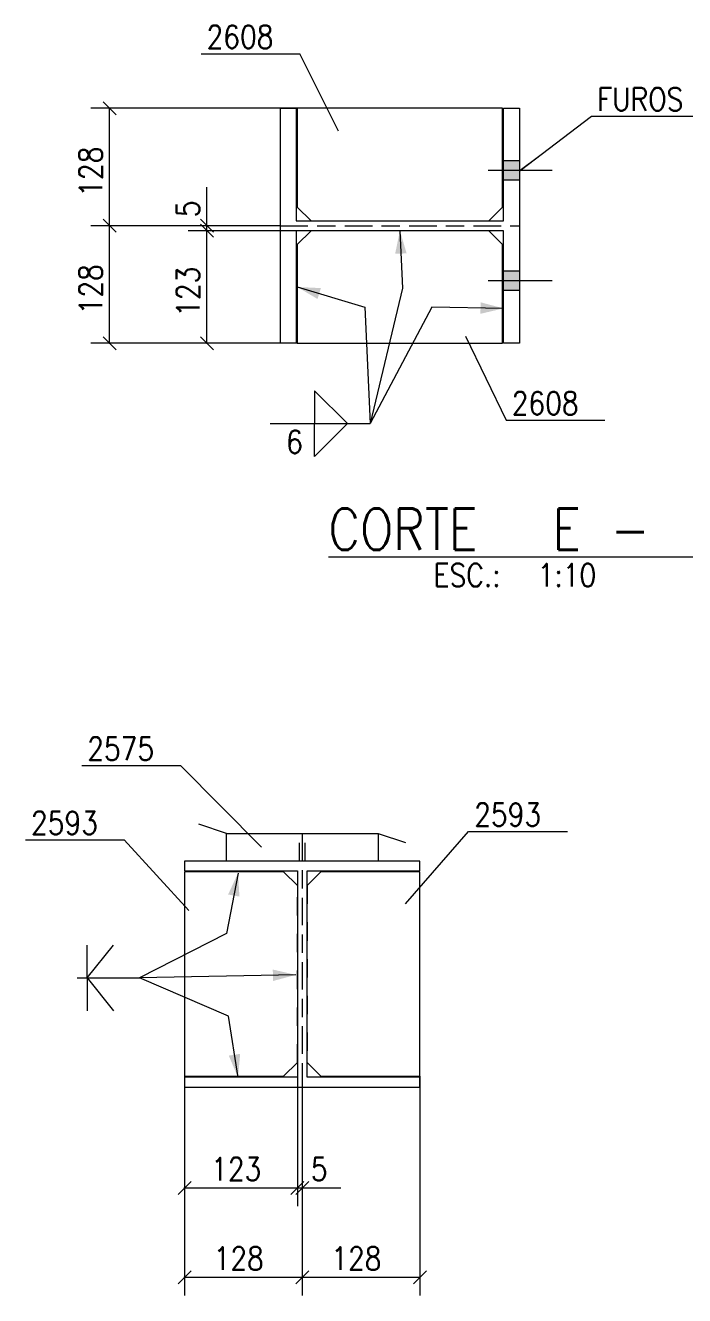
# Model space of a CAD drawing. Header units: millimetres. Extents: x 5 to 846, y 5 to 599.
# Drawn here: x 225.8 to 297.5, y 141.3 to 279.6 of the extents above; entities that cross this region are included whole.
import ezdxf

# ---------------------------------------------------------------- set-up
doc = ezdxf.new("R2010")
doc.units = ezdxf.units.MM
for name, pattern in [('XKITLINE00', [0]), ('XKITLINE02', [4, 2, -2]), ('XKITLINE06', [7, 3, -1, 2, -1])]:
    doc.linetypes.add(name, pattern=pattern)
for name, color, linetype, lineweight in [('Cota', 4, 'Continuous', 0), ('Marca da peça', 2, 'Continuous', 0), ('Marca do parafuso', 4, 'Continuous', 0), ('Objeto gráfico', 3, 'Continuous', 0), ('Outro tipo de objeto', 7, 'Continuous', 0), ('Parafuso', 3, 'Continuous', 0), ('Peça', 2, 'Continuous', 0), ('Solda', 1, 'Continuous', 0)]:
    doc.layers.add(name, color=color, linetype=linetype, lineweight=lineweight)
doc.styles.add('ROMANS', font='ROMANS__.TTF')
doc.styles.add('SIMPLEX', font='SIMPLEX_.TTF')

msp = doc.modelspace()

# ---------------------------------------------------------------- hatches: boundary and pattern name
at = {"layer": 'Parafuso'}
for points in [[(279.51, 262.73), (277.78, 262.73), (277.78, 264.83), (279.51, 264.83)], [(279.51, 250.73), (277.78, 250.73), (277.78, 252.83), (279.51, 252.83)]]:
    msp.add_hatch(color=7, dxfattribs=at).paths.add_polyline_path(points, flags=17)
at = {"layer": 'Solda'}
for points in [[(266.51, 257.24), (267.24, 254.77), (265.99, 254.72)], [(255.34, 251.11), (257.91, 250.99), (257.55, 249.8)], [(277.78, 248.78), (275.27, 248.19), (275.29, 249.44)], [(248.9, 187.31), (249.05, 184.74), (247.82, 184.97)], [(255.19, 176.22), (252.7, 175.55), (252.68, 176.8)], [(248.9, 165.05), (247.89, 167.43), (249.13, 167.62)]]:
    msp.add_hatch(color=7, dxfattribs=at).paths.add_polyline_path(points, flags=17)

# ---------------------------------------------------------------- linework, layer by layer
at = {"layer": 'Cota', "color": 7, "linetype": 'XKITLINE00', "lineweight": 0}
for p, q in [((234.21, 271.28), (235.63, 269.87)), ((255.34, 270.58), (232.87, 270.58)), ((234.92, 257.78), (234.92, 270.58)), ((245.51, 257.78), (245.51, 261.97)), ((245.51, 257.78), (245.51, 261.97)), ((253.51, 257.78), (232.87, 257.78)), ((253.51, 257.78), (232.87, 257.78)), ((234.21, 258.48), (235.63, 257.07)), ((234.21, 258.48), (235.63, 257.07)), ((234.92, 244.98), (234.92, 257.78)), ((253.51, 257.78), (243.46, 257.78)), ((255.24, 257.24), (243.46, 257.24)), ((255.24, 257.24), (243.46, 257.24)), ((244.81, 258.48), (246.22, 257.07)), ((244.81, 257.95), (246.22, 256.53)), ((244.81, 257.95), (246.22, 256.53)), ((245.51, 257.24), (245.51, 257.78)), ((245.51, 244.98), (245.51, 257.24)), ((255.34, 244.98), (232.87, 244.98)), ((234.21, 245.68), (235.63, 244.27)), ((253.51, 244.98), (243.46, 244.98)), ((244.81, 245.68), (246.22, 244.27)), ((243.08, 165.18), (243.08, 141.3)), ((255.36, 165.08), (255.36, 151.03)), ((255.36, 165.08), (255.36, 151.03)), ((255.88, 165.18), (255.88, 141.3)), ((255.88, 165.18), (255.88, 141.3)), ((268.68, 165.18), (268.68, 141.3)), ((243.08, 164.01), (243.08, 151.03)), ((255.88, 164.01), (255.88, 151.03)), ((243.79, 153.73), (242.38, 152.32)), ((256.07, 153.73), (254.65, 152.32)), ((256.07, 153.73), (254.65, 152.32)), ((256.59, 153.73), (255.18, 152.32)), ((243.08, 153.03), (255.36, 153.03)), ((255.36, 153.03), (255.88, 153.03)), ((255.88, 153.03), (260.08, 153.03)), ((255.88, 153.03), (260.08, 153.03)), ((243.79, 144.01), (242.38, 142.59)), ((256.59, 144.01), (255.18, 142.59)), ((256.59, 144.01), (255.18, 142.59)), ((269.39, 144.01), (267.98, 142.59)), ((243.08, 143.3), (255.88, 143.3)), ((255.88, 143.3), (268.68, 143.3))]:
    msp.add_line(p, q, dxfattribs=at)
at = {"layer": 'Cota', "color": 3}
for p in [(234.92, 270.58), (234.92, 257.78), (234.92, 257.78), (245.51, 257.78), (245.51, 257.24), (245.51, 257.24), (234.92, 244.98), (245.51, 244.98), (243.08, 153.03), (255.36, 153.03), (255.36, 153.03), (255.88, 153.03), (243.08, 143.3), (255.88, 143.3), (255.88, 143.3), (268.68, 143.3)]:
    msp.add_point(p, dxfattribs=at)
at = {"layer": 'Marca da peça', "color": 7, "linetype": 'XKITLINE00', "lineweight": 0}
for p, q in [((244.87, 276.49), (255.61, 276.49)), ((259.83, 268.09), (255.61, 276.49)), ((273.64, 245.76), (278.07, 236.6)), ((278.07, 236.6), (288.81, 236.6)), ((231.89, 199), (242.64, 199)), ((251.44, 190.14), (242.64, 199)), ((225.77, 190.91), (236.51, 190.91)), ((243.55, 183.22), (236.51, 190.91)), ((267.12, 183.95), (273.99, 191.82)), ((273.99, 191.82), (284.73, 191.82))]:
    msp.add_line(p, q, dxfattribs=at)
at = {"layer": 'Marca do parafuso', "color": 7, "linetype": 'XKITLINE00', "lineweight": 0}
for p, q in [((279.59, 263.78), (287.37, 269.7)), ((287.37, 269.7), (310.74, 269.7)), ((281.58, 265.29), (279.59, 263.78))]:
    msp.add_line(p, q, dxfattribs=at)
at = {"layer": 'Objeto gráfico', "color": 7, "linetype": 'XKITLINE06', "lineweight": 0}
for p, q in [((253.51, 257.78), (279.51, 257.78)), ((255.88, 191.62), (255.88, 165.18))]:
    msp.add_line(p, q, dxfattribs=at)
at = {"layer": 'Objeto gráfico', "color": 7, "linetype": 'XKITLINE00', "lineweight": 0}
for p, q in [((247.63, 191.62), (244.63, 192.62)), ((247.63, 191.62), (264.13, 191.62)), ((264.13, 191.62), (267.13, 190.62))]:
    msp.add_line(p, q, dxfattribs=at)
at = {"layer": 'Outro tipo de objeto', "color": 1, "linetype": 'XKITLINE00', "lineweight": 0}
msp.add_line((258.73, 221.74), (301.32, 221.74), dxfattribs=at)
at = {"layer": 'Parafuso', "color": 7, "linetype": 'XKITLINE00', "lineweight": 0}
for p, q in [((279.51, 264.83), (277.78, 264.83)), ((283.08, 263.78), (276.1, 263.78)), ((279.51, 262.73), (277.78, 262.73)), ((283.08, 251.78), (276.1, 251.78)), ((279.51, 252.83), (277.78, 252.83)), ((279.51, 250.73), (277.78, 250.73))]:
    msp.add_line(p, q, dxfattribs=at)
at = {"layer": 'Peça', "color": 4, "linetype": 'XKITLINE00', "lineweight": 0}
for p, q in [((253.51, 244.98), (253.51, 270.58)), ((253.51, 270.58), (255.24, 270.58)), ((255.24, 270.58), (255.24, 258.31)), ((277.68, 270.58), (255.34, 270.58)), ((255.34, 270.58), (255.34, 259.81)), ((277.68, 259.81), (277.68, 270.58)), ((277.78, 270.58), (279.51, 270.58)), ((277.78, 258.31), (277.78, 270.58)), ((279.51, 270.58), (279.51, 244.98)), ((255.34, 259.81), (256.84, 258.31)), ((276.18, 258.31), (277.68, 259.81)), ((255.24, 258.31), (277.78, 258.31)), ((277.78, 257.24), (255.24, 257.24)), ((255.24, 257.24), (255.24, 244.98)), ((256.84, 257.24), (255.34, 255.74)), ((277.68, 255.74), (276.18, 257.24)), ((277.78, 244.98), (277.78, 257.24)), ((255.34, 255.74), (255.34, 244.98)), ((277.68, 244.98), (277.68, 255.74)), ((255.24, 244.98), (253.51, 244.98)), ((255.34, 244.98), (277.68, 244.98)), ((279.51, 244.98), (277.78, 244.98)), ((247.63, 188.61), (247.63, 191.62)), ((264.13, 191.62), (264.13, 188.61)), ((268.68, 188.61), (243.08, 188.61)), ((243.08, 188.61), (243.08, 187.54)), ((268.68, 187.54), (268.68, 188.61)), ((243.08, 187.54), (255.36, 187.54)), ((253.86, 187.44), (243.08, 187.44)), ((243.08, 187.44), (243.08, 165.18)), ((255.36, 185.94), (253.86, 187.44)), ((255.36, 187.54), (255.36, 165.08)), ((256.41, 165.08), (256.41, 187.54)), ((256.41, 187.54), (268.68, 187.54)), ((257.91, 187.44), (256.41, 185.94)), ((268.68, 187.44), (257.91, 187.44)), ((268.68, 165.18), (268.68, 187.44)), ((253.86, 165.18), (255.36, 166.68)), ((256.41, 166.68), (257.91, 165.18)), ((243.08, 165.18), (253.86, 165.18)), ((255.36, 165.08), (243.08, 165.08)), ((243.08, 165.08), (243.08, 164.01)), ((268.68, 165.08), (256.41, 165.08)), ((257.91, 165.18), (268.68, 165.18)), ((268.68, 164.01), (268.68, 165.08)), ((243.08, 164.01), (268.68, 164.01))]:
    msp.add_line(p, q, dxfattribs=at)
at = {"layer": 'Peça', "color": 7, "linetype": 'XKITLINE02', "lineweight": 0}
for p, q in [((256.84, 258.31), (276.18, 258.31)), ((276.18, 257.24), (256.84, 257.24)), ((255.57, 188.61), (255.57, 191.62)), ((256.19, 188.61), (256.19, 191.62)), ((264.13, 188.61), (247.63, 188.61)), ((255.36, 166.68), (255.36, 185.94)), ((256.41, 185.94), (256.41, 166.68))]:
    msp.add_line(p, q, dxfattribs=at)
at = {"layer": 'Solda', "color": 7, "linetype": 'XKITLINE00', "lineweight": 0}
for p, q in [((266.51, 257.24), (266.78, 250.98)), ((255.34, 251.11), (262.68, 248.92)), ((266.78, 250.98), (263.26, 236.24)), ((262.68, 248.92), (263.26, 236.24)), ((270, 248.9), (263.26, 236.24)), ((277.78, 248.78), (270, 248.9)), ((252.38, 236.24), (263.26, 236.24)), ((248.9, 187.31), (247.65, 180.71)), ((247.65, 180.71), (238.16, 175.89)), ((231.41, 175.89), (238.16, 175.89)), ((255.19, 176.22), (238.16, 175.89)), ((247.86, 171.74), (238.16, 175.89)), ((248.9, 165.05), (247.86, 171.74))]:
    msp.add_line(p, q, dxfattribs=at)
at = {"layer": 'Solda', "color": 3, "linetype": 'XKITLINE00', "lineweight": 0}
for p, q in [((260.8, 236.24), (257.23, 239.82)), ((257.23, 239.82), (257.23, 236.24)), ((257.23, 236.24), (260.8, 236.24)), ((257.23, 236.24), (260.8, 236.24)), ((260.8, 236.24), (257.23, 232.67)), ((257.23, 232.67), (257.23, 236.24)), ((232.48, 175.89), (235.34, 179.47)), ((232.48, 175.89), (232.48, 179.47)), ((232.48, 175.89), (235.34, 172.32)), ((232.48, 175.89), (232.48, 172.32))]:
    msp.add_line(p, q, dxfattribs=at)

# ---------------------------------------------------------------- texts
at = {"layer": 'Cota', "color": 3, "style": 'SIMPLEX', "width": 0.85}
for s, p in [('128', (234.12, 260.93)), ('5', (244.71, 258.71)), ('128', (234.12, 248.13)), ('123', (244.71, 247.86))]:
    msp.add_text(s, height=2.5, rotation=90.0002, dxfattribs=at).set_placement(p)
for s, p in [('123', (245.97, 153.83)), ('5', (256.82, 153.83)), ('128', (246.24, 144.1)), ('128', (259.04, 144.1))]:
    msp.add_text(s, height=2.5, dxfattribs=at).set_placement(p)
at = {"layer": 'Marca da peça', "color": 4, "style": 'ROMANS', "width": 0.85}
for s, p in [('2608', (245.47, 277.09)), ('2608', (278.67, 237.2)), ('2575', (232.49, 199.6)), ('2593', (226.37, 191.51)), ('2593', (274.59, 192.42))]:
    msp.add_text(s, height=2.5, dxfattribs=at).set_placement(p)
at = {"layer": 'Marca do parafuso', "color": 3, "style": 'ROMANS', "width": 0.85}
msp.add_text('FUROS', height=2.5, dxfattribs=at).set_placement((287.97, 270.3))
at = {"layer": 'Outro tipo de objeto', "color": 1, "style": 'ROMANS', "width": 0.85}
for s, p in [('CORTE', (258.73, 222.49)), ('E', (283.09, 222.49)), ('-', (289.43, 222.49))]:
    msp.add_text(s, height=4.5, dxfattribs=at).set_placement(p)
at = {"layer": 'Outro tipo de objeto', "color": 3, "style": 'ROMANS', "width": 0.85}
for s, p in [('ESC.:', (270.18, 218.49)), ('1:10', (281.49, 218.49))]:
    msp.add_text(s, height=2.5, dxfattribs=at).set_placement(p)
at = {"layer": 'Solda', "color": 3, "style": 'ROMANS', "width": 0.85}
msp.add_text('6', height=2.5, dxfattribs=at).set_placement((254.13, 232.99))

doc.saveas('drawing.dxf')
